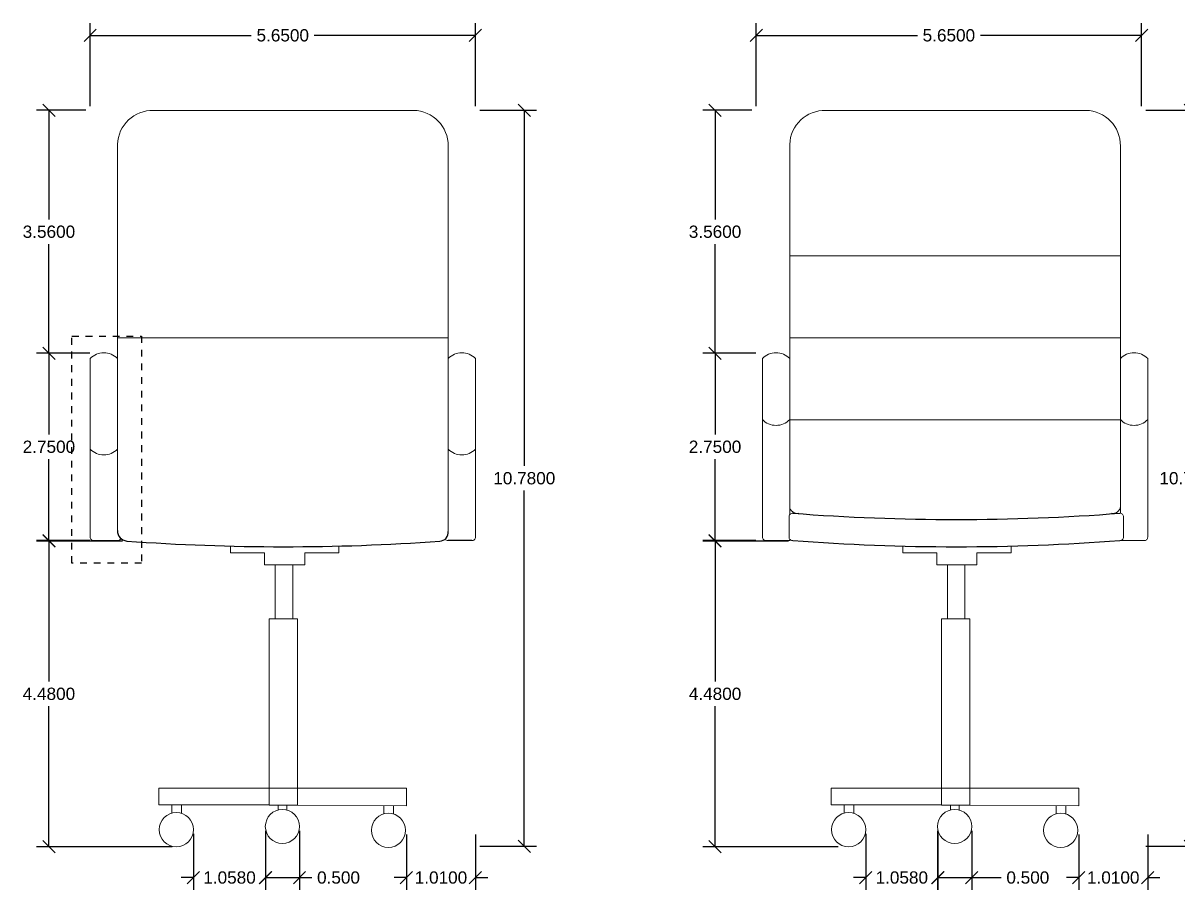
# Model space of a CAD drawing. Header units: centimetres. Extents: x -239 to 1959, y -161 to 626.
# Drawn here: x 429.85 to 446.77, y -123.02 to -110.31 of the extents above; entities that cross this region are included whole.
import ezdxf

# ---------------------------------------------------------------- set-up
doc = ezdxf.new("R2010")
doc.units = ezdxf.units.CM
doc.header["$MEASUREMENT"] = 0
doc.linetypes.add('HIDDEN', pattern=[0.375, 0.25, -0.125])
doc.styles.get("Standard").update_dxf_attribs({"font": 'Arial.ttf'})
doc.dimstyles.get("Standard").update_dxf_attribs({"dimtxt": 0.18, "dimasz": 0.18, "dimexe": 0.18, "dimexo": 0.0625, "dimgap": 0.09, "dimtad": 0, "dimtih": 1, "dimtoh": 1, "dimdec": 4, "dimzin": 0, "dimdsep": 46, "dimtxsty": 'Standard', "dimcen": 0.09, "dimadec": 0, "dimazin": 0, "dimtfac": 1, "dimtdec": 4, "dimtofl": 0, "dimtmove": 0, "dimatfit": 3, "dimfxl": 1, "dimtolj": 1, "dimtzin": 0, "dimarcsym": 0})

# ---------------------------------------------------------------- blocks, each defined once
blk = doc.blocks.new('_Oblique')
at = {"color": 0, "linetype": 'ByBlock', "lineweight": -2}
blk.add_line((-0.5, -0.5), (0.5, 0.5), dxfattribs=at)
blk = doc.blocks.new('*D164')
at = {"color": 0, "lineweight": -2, "transparency": 16777216}
for p, q in [((431.305, -117.903), (430.048, -117.903)), ((430.228, -117.903), (430.228, -119.961)), ((430.228, -122.383), (430.228, -120.324)), ((432.032, -122.383), (430.048, -122.383))]:
    blk.add_line(p, q, dxfattribs=at)
at = {"layer": 'Defpoints', "color": 0, "transparency": 16777216}
for p in [(430.228, -117.903), (431.368, -117.903), (432.095, -122.383)]:
    blk.add_point(p, dxfattribs=at)
at = {"color": 0, "lineweight": -2, "transparency": 16777216, "xscale": 0.18, "yscale": 0.18, "zscale": 0.18}
for p, rotation in [((430.228, -117.903), 90), ((430.228, -122.383), 270)]:
    blk.add_blockref('_Oblique', p, dxfattribs=dict(at, rotation=rotation))
at = {"color": 0, "transparency": 16777216, "insert": (430.228, -120.143), "char_height": 0.18, "attachment_point": 5}
blk.add_mtext('\\A1;4.4800', dxfattribs=at)
blk = doc.blocks.new('*D165')
at = {"color": 0, "lineweight": -2, "transparency": 16777216}
for p, q in [((430.825, -115.151), (430.048, -115.151)), ((430.228, -115.151), (430.228, -116.342)), ((430.228, -117.896), (430.228, -116.705)), ((430.825, -117.896), (430.048, -117.896))]:
    blk.add_line(p, q, dxfattribs=at)
at = {"layer": 'Defpoints', "color": 0, "transparency": 16777216}
for p in [(430.228, -115.151), (430.887, -115.151), (430.887, -117.896)]:
    blk.add_point(p, dxfattribs=at)
at = {"color": 0, "lineweight": -2, "transparency": 16777216, "xscale": 0.18, "yscale": 0.18, "zscale": 0.18}
for p, rotation in [((430.228, -115.151), 90), ((430.228, -117.896), 270)]:
    blk.add_blockref('_Oblique', p, dxfattribs=dict(at, rotation=rotation))
at = {"color": 0, "transparency": 16777216, "insert": (430.228, -116.523), "char_height": 0.18, "attachment_point": 5}
blk.add_mtext('\\A1;2.7500', dxfattribs=at)
blk = doc.blocks.new('*D130')
at = {"color": 0, "lineweight": -2, "transparency": 16777216}
for p, q in [((430.769, -111.592), (430.048, -111.592)), ((430.228, -111.592), (430.228, -113.19)), ((430.228, -115.151), (430.228, -113.553)), ((430.769, -115.151), (430.048, -115.151))]:
    blk.add_line(p, q, dxfattribs=at)
at = {"layer": 'Defpoints', "color": 0, "transparency": 16777216}
for p in [(430.228, -111.592), (430.832, -111.592), (430.832, -115.151)]:
    blk.add_point(p, dxfattribs=at)
at = {"color": 0, "lineweight": -2, "transparency": 16777216, "xscale": 0.18, "yscale": 0.18, "zscale": 0.18}
for p, rotation in [((430.228, -111.592), 90), ((430.228, -115.151), 270)]:
    blk.add_blockref('_Oblique', p, dxfattribs=dict(at, rotation=rotation))
at = {"color": 0, "transparency": 16777216, "insert": (430.228, -113.372), "char_height": 0.18, "attachment_point": 5}
blk.add_mtext('\\A1;3.5600', dxfattribs=at)
blk = doc.blocks.new('*D131')
at = {"color": 0, "lineweight": -2, "transparency": 16777216}
for p, q in [((432.345, -122.195), (432.345, -123.015)), ((433.403, -122.195), (433.403, -123.015)), ((432.345, -122.835), (432.165, -122.835)), ((433.403, -122.835), (433.583, -122.835))]:
    blk.add_line(p, q, dxfattribs=at)
at = {"layer": 'Defpoints', "color": 0, "transparency": 16777216}
for p in [(432.345, -122.133), (433.403, -122.133), (433.403, -122.835)]:
    blk.add_point(p, dxfattribs=at)
at = {"color": 0, "lineweight": -2, "transparency": 16777216, "xscale": 0.18, "yscale": 0.18, "zscale": 0.18}
blk.add_blockref('_Oblique', (432.345, -122.835), dxfattribs=at)
at = {"color": 0, "lineweight": -2, "transparency": 16777216, "xscale": 0.18, "yscale": 0.18, "zscale": 0.18, "rotation": 180}
blk.add_blockref('_Oblique', (433.403, -122.835), dxfattribs=at)
at = {"color": 0, "transparency": 16777216, "insert": (432.874, -122.835), "char_height": 0.18, "attachment_point": 5}
blk.add_mtext('\\A1;1.0580', dxfattribs=at)
blk = doc.blocks.new('*D132')
at = {"color": 0, "lineweight": -2, "transparency": 16777216}
for p, q in [((433.399, -122.148), (433.399, -123.015)), ((433.899, -122.148), (433.899, -123.015)), ((433.399, -122.835), (433.899, -122.835)), ((433.899, -122.835), (434.079, -122.835))]:
    blk.add_line(p, q, dxfattribs=at)
at = {"layer": 'Defpoints', "color": 0, "transparency": 16777216}
for p in [(433.399, -122.086), (433.899, -122.086), (433.899, -122.835)]:
    blk.add_point(p, dxfattribs=at)
at = {"color": 0, "lineweight": -2, "transparency": 16777216, "xscale": 0.18, "yscale": 0.18, "zscale": 0.18, "rotation": 180}
blk.add_blockref('_Oblique', (433.399, -122.835), dxfattribs=at)
at = {"color": 0, "lineweight": -2, "transparency": 16777216, "xscale": 0.18, "yscale": 0.18, "zscale": 0.18}
blk.add_blockref('_Oblique', (433.899, -122.835), dxfattribs=at)
at = {"color": 0, "transparency": 16777216, "insert": (434.471, -122.835), "char_height": 0.18, "attachment_point": 5}
blk.add_mtext('\\A1;0.500', dxfattribs=at)
blk = doc.blocks.new('*D133')
at = {"color": 0, "lineweight": -2, "transparency": 16777216}
for p, q in [((430.832, -111.53), (430.832, -110.314)), ((436.477, -111.53), (436.477, -110.314)), ((430.832, -110.494), (433.192, -110.494)), ((436.477, -110.494), (434.116, -110.494))]:
    blk.add_line(p, q, dxfattribs=at)
at = {"layer": 'Defpoints', "color": 0, "transparency": 16777216}
for p in [(436.477, -110.494), (430.832, -111.592), (436.477, -111.592)]:
    blk.add_point(p, dxfattribs=at)
at = {"color": 0, "lineweight": -2, "transparency": 16777216, "xscale": 0.18, "yscale": 0.18, "zscale": 0.18, "rotation": 180}
blk.add_blockref('_Oblique', (430.832, -110.494), dxfattribs=at)
at = {"color": 0, "lineweight": -2, "transparency": 16777216, "xscale": 0.18, "yscale": 0.18, "zscale": 0.18}
blk.add_blockref('_Oblique', (436.477, -110.494), dxfattribs=at)
at = {"color": 0, "transparency": 16777216, "insert": (433.654, -110.494), "char_height": 0.18, "attachment_point": 5}
blk.add_mtext('\\A1;5.6500', dxfattribs=at)
blk = doc.blocks.new('*D134')
at = {"color": 0, "lineweight": -2, "transparency": 16777216}
for p, q in [((435.466, -122.205), (435.466, -123.015)), ((436.477, -122.205), (436.477, -123.015)), ((435.466, -122.835), (435.286, -122.835)), ((436.477, -122.835), (436.657, -122.835))]:
    blk.add_line(p, q, dxfattribs=at)
at = {"layer": 'Defpoints', "color": 0, "transparency": 16777216}
for p in [(435.466, -122.142), (436.477, -122.142), (436.477, -122.835)]:
    blk.add_point(p, dxfattribs=at)
at = {"color": 0, "lineweight": -2, "transparency": 16777216, "xscale": 0.18, "yscale": 0.18, "zscale": 0.18}
blk.add_blockref('_Oblique', (435.466, -122.835), dxfattribs=at)
at = {"color": 0, "lineweight": -2, "transparency": 16777216, "xscale": 0.18, "yscale": 0.18, "zscale": 0.18, "rotation": 180}
blk.add_blockref('_Oblique', (436.477, -122.835), dxfattribs=at)
at = {"color": 0, "transparency": 16777216, "insert": (435.972, -122.835), "char_height": 0.18, "attachment_point": 5}
blk.add_mtext('\\A1;1.0100', dxfattribs=at)
blk = doc.blocks.new('*D135')
at = {"color": 0, "lineweight": -2, "transparency": 16777216}
for p, q in [((436.54, -111.592), (437.373, -111.592)), ((437.193, -111.592), (437.193, -116.803)), ((437.193, -122.376), (437.193, -117.165)), ((436.54, -122.376), (437.373, -122.376))]:
    blk.add_line(p, q, dxfattribs=at)
at = {"layer": 'Defpoints', "color": 0, "transparency": 16777216}
for p in [(436.477, -111.592), (436.477, -122.376), (437.193, -122.376)]:
    blk.add_point(p, dxfattribs=at)
at = {"color": 0, "lineweight": -2, "transparency": 16777216, "xscale": 0.18, "yscale": 0.18, "zscale": 0.18}
for p, rotation in [((437.193, -111.592), 90), ((437.193, -122.376), 270)]:
    blk.add_blockref('_Oblique', p, dxfattribs=dict(at, rotation=rotation))
at = {"color": 0, "transparency": 16777216, "insert": (437.193, -116.984), "char_height": 0.18, "attachment_point": 5}
blk.add_mtext('\\A1;10.7800', dxfattribs=at)
blk = doc.blocks.new('*D136')
at = {"color": 0, "lineweight": -2, "transparency": 16777216}
for p, q in [((441.065, -117.903), (439.808, -117.903)), ((439.988, -117.903), (439.988, -119.961)), ((439.988, -122.383), (439.988, -120.324)), ((441.792, -122.383), (439.808, -122.383))]:
    blk.add_line(p, q, dxfattribs=at)
at = {"layer": 'Defpoints', "color": 0, "transparency": 16777216}
for p in [(439.988, -117.903), (441.127, -117.903), (441.854, -122.383)]:
    blk.add_point(p, dxfattribs=at)
at = {"color": 0, "lineweight": -2, "transparency": 16777216, "xscale": 0.18, "yscale": 0.18, "zscale": 0.18}
for p, rotation in [((439.988, -117.903), 90), ((439.988, -122.383), 270)]:
    blk.add_blockref('_Oblique', p, dxfattribs=dict(at, rotation=rotation))
at = {"color": 0, "transparency": 16777216, "insert": (439.988, -120.143), "char_height": 0.18, "attachment_point": 5}
blk.add_mtext('\\A1;4.4800', dxfattribs=at)
blk = doc.blocks.new('*D137')
at = {"color": 0, "lineweight": -2, "transparency": 16777216}
for p, q in [((440.584, -115.151), (439.808, -115.151)), ((439.988, -115.151), (439.988, -116.342)), ((439.988, -117.896), (439.988, -116.705)), ((440.584, -117.896), (439.808, -117.896))]:
    blk.add_line(p, q, dxfattribs=at)
at = {"layer": 'Defpoints', "color": 0, "transparency": 16777216}
for p in [(439.988, -115.151), (440.647, -115.151), (440.647, -117.896)]:
    blk.add_point(p, dxfattribs=at)
at = {"color": 0, "lineweight": -2, "transparency": 16777216, "xscale": 0.18, "yscale": 0.18, "zscale": 0.18}
for p, rotation in [((439.988, -115.151), 90), ((439.988, -117.896), 270)]:
    blk.add_blockref('_Oblique', p, dxfattribs=dict(at, rotation=rotation))
at = {"color": 0, "transparency": 16777216, "insert": (439.988, -116.523), "char_height": 0.18, "attachment_point": 5}
blk.add_mtext('\\A1;2.7500', dxfattribs=at)
blk = doc.blocks.new('*D138')
at = {"color": 0, "lineweight": -2, "transparency": 16777216}
for p, q in [((440.529, -111.592), (439.808, -111.592)), ((439.988, -111.592), (439.988, -113.19)), ((439.988, -115.151), (439.988, -113.553)), ((440.529, -115.151), (439.808, -115.151))]:
    blk.add_line(p, q, dxfattribs=at)
at = {"layer": 'Defpoints', "color": 0, "transparency": 16777216}
for p in [(439.988, -111.592), (440.591, -111.592), (440.591, -115.151)]:
    blk.add_point(p, dxfattribs=at)
at = {"color": 0, "lineweight": -2, "transparency": 16777216, "xscale": 0.18, "yscale": 0.18, "zscale": 0.18}
for p, rotation in [((439.988, -111.592), 90), ((439.988, -115.151), 270)]:
    blk.add_blockref('_Oblique', p, dxfattribs=dict(at, rotation=rotation))
at = {"color": 0, "transparency": 16777216, "insert": (439.988, -113.372), "char_height": 0.18, "attachment_point": 5}
blk.add_mtext('\\A1;3.5600', dxfattribs=at)
blk = doc.blocks.new('*D139')
at = {"color": 0, "lineweight": -2, "transparency": 16777216}
for p, q in [((442.195, -122.195), (442.195, -123.015)), ((443.253, -122.195), (443.253, -123.015)), ((442.195, -122.835), (442.015, -122.835)), ((443.253, -122.835), (443.433, -122.835))]:
    blk.add_line(p, q, dxfattribs=at)
at = {"layer": 'Defpoints', "color": 0, "transparency": 16777216}
for p in [(442.195, -122.133), (443.253, -122.133), (443.253, -122.835)]:
    blk.add_point(p, dxfattribs=at)
at = {"color": 0, "lineweight": -2, "transparency": 16777216, "xscale": 0.18, "yscale": 0.18, "zscale": 0.18}
blk.add_blockref('_Oblique', (442.195, -122.835), dxfattribs=at)
at = {"color": 0, "lineweight": -2, "transparency": 16777216, "xscale": 0.18, "yscale": 0.18, "zscale": 0.18, "rotation": 180}
blk.add_blockref('_Oblique', (443.253, -122.835), dxfattribs=at)
at = {"color": 0, "transparency": 16777216, "insert": (442.724, -122.835), "char_height": 0.18, "attachment_point": 5}
blk.add_mtext('\\A1;1.0580', dxfattribs=at)
blk = doc.blocks.new('*D140')
at = {"color": 0, "lineweight": -2, "transparency": 16777216}
for p, q in [((443.249, -122.148), (443.249, -123.015)), ((443.749, -122.148), (443.749, -123.015)), ((443.249, -122.835), (443.749, -122.835)), ((443.749, -122.835), (444.179, -122.835))]:
    blk.add_line(p, q, dxfattribs=at)
at = {"layer": 'Defpoints', "color": 0, "transparency": 16777216}
for p in [(443.249, -122.086), (443.749, -122.086), (443.749, -122.835)]:
    blk.add_point(p, dxfattribs=at)
at = {"color": 0, "lineweight": -2, "transparency": 16777216, "xscale": 0.18, "yscale": 0.18, "zscale": 0.18, "rotation": 180}
blk.add_blockref('_Oblique', (443.249, -122.835), dxfattribs=at)
at = {"color": 0, "lineweight": -2, "transparency": 16777216, "xscale": 0.18, "yscale": 0.18, "zscale": 0.18}
blk.add_blockref('_Oblique', (443.749, -122.835), dxfattribs=at)
at = {"color": 0, "transparency": 16777216, "insert": (444.571, -122.835), "char_height": 0.18, "attachment_point": 5}
blk.add_mtext('\\A1;0.500', dxfattribs=at)
blk = doc.blocks.new('*D141')
at = {"color": 0, "lineweight": -2, "transparency": 16777216}
for p, q in [((440.591, -111.53), (440.591, -110.314)), ((446.237, -111.53), (446.237, -110.314)), ((440.591, -110.494), (442.952, -110.494)), ((446.237, -110.494), (443.876, -110.494))]:
    blk.add_line(p, q, dxfattribs=at)
at = {"layer": 'Defpoints', "color": 0, "transparency": 16777216}
for p in [(446.237, -110.494), (440.591, -111.592), (446.237, -111.592)]:
    blk.add_point(p, dxfattribs=at)
at = {"color": 0, "lineweight": -2, "transparency": 16777216, "xscale": 0.18, "yscale": 0.18, "zscale": 0.18, "rotation": 180}
blk.add_blockref('_Oblique', (440.591, -110.494), dxfattribs=at)
at = {"color": 0, "lineweight": -2, "transparency": 16777216, "xscale": 0.18, "yscale": 0.18, "zscale": 0.18}
blk.add_blockref('_Oblique', (446.237, -110.494), dxfattribs=at)
at = {"color": 0, "transparency": 16777216, "insert": (443.414, -110.494), "char_height": 0.18, "attachment_point": 5}
blk.add_mtext('\\A1;5.6500', dxfattribs=at)
blk = doc.blocks.new('*D142')
at = {"color": 0, "lineweight": -2, "transparency": 16777216}
for p, q in [((445.317, -122.205), (445.317, -123.015)), ((446.327, -122.205), (446.327, -123.015)), ((445.317, -122.835), (445.137, -122.835)), ((446.327, -122.835), (446.507, -122.835))]:
    blk.add_line(p, q, dxfattribs=at)
at = {"layer": 'Defpoints', "color": 0, "transparency": 16777216}
for p in [(445.317, -122.142), (446.327, -122.142), (446.327, -122.835)]:
    blk.add_point(p, dxfattribs=at)
at = {"color": 0, "lineweight": -2, "transparency": 16777216, "xscale": 0.18, "yscale": 0.18, "zscale": 0.18}
blk.add_blockref('_Oblique', (445.317, -122.835), dxfattribs=at)
at = {"color": 0, "lineweight": -2, "transparency": 16777216, "xscale": 0.18, "yscale": 0.18, "zscale": 0.18, "rotation": 180}
blk.add_blockref('_Oblique', (446.327, -122.835), dxfattribs=at)
at = {"color": 0, "transparency": 16777216, "insert": (445.822, -122.835), "char_height": 0.18, "attachment_point": 5}
blk.add_mtext('\\A1;1.0100', dxfattribs=at)
blk = doc.blocks.new('*D143')
at = {"color": 0, "lineweight": -2, "transparency": 16777216}
for p, q in [((446.299, -111.592), (447.133, -111.592)), ((446.953, -111.592), (446.953, -116.803)), ((446.953, -122.376), (446.953, -117.165)), ((446.299, -122.376), (447.133, -122.376))]:
    blk.add_line(p, q, dxfattribs=at)
at = {"layer": 'Defpoints', "color": 0, "transparency": 16777216}
for p in [(446.237, -111.592), (446.237, -122.376), (446.953, -122.376)]:
    blk.add_point(p, dxfattribs=at)
at = {"color": 0, "lineweight": -2, "transparency": 16777216, "xscale": 0.18, "yscale": 0.18, "zscale": 0.18}
for p, rotation in [((446.953, -111.592), 90), ((446.953, -122.376), 270)]:
    blk.add_blockref('_Oblique', p, dxfattribs=dict(at, rotation=rotation))
at = {"color": 0, "transparency": 16777216, "insert": (446.953, -116.984), "char_height": 0.18, "attachment_point": 5}
blk.add_mtext('\\A1;10.7800', dxfattribs=at)

msp = doc.modelspace()

# ---------------------------------------------------------------- linework, layer by layer
at = {"lineweight": 5}
for p, q in [((441.08191, -113.72614), (445.92734, -113.72614)), ((431.23172, -114.92614), (436.07715, -114.92614)), ((441.08191, -114.92614), (445.92734, -114.92614)), ((441.08191, -116.12614), (445.92734, -116.12614)), ((441.07191, -117.54775), (441.07191, -117.8444)), ((433.54335, -119.04239), (433.79944, -119.04239)), ((443.39355, -119.04239), (443.64964, -119.04239)), ((433.45347, -121.52219), (431.84051, -121.52219)), ((431.84051, -121.52219), (431.84051, -121.77119)), ((433.45347, -121.77119), (433.45347, -121.52219)), ((433.45347, -121.52219), (433.45347, -121.77353)), ((433.85347, -121.52219), (435.46643, -121.52219)), ((433.86979, -121.77353), (433.86979, -121.52219)), ((435.46643, -121.52219), (435.46643, -121.78159)), ((443.30367, -121.52219), (441.6907, -121.52219)), ((441.6907, -121.52219), (441.6907, -121.77119)), ((443.30367, -121.77119), (443.30367, -121.52219)), ((443.30367, -121.52219), (443.30367, -121.77353)), ((443.70367, -121.52219), (445.31663, -121.52219)), ((443.71998, -121.77353), (443.71998, -121.52219)), ((445.31663, -121.52219), (445.31663, -121.78159)), ((431.84051, -121.77119), (433.45347, -121.77119)), ((432.02762, -121.77119), (432.02762, -121.89175)), ((432.17104, -121.77119), (432.17104, -121.89445)), ((433.45347, -121.77353), (433.86979, -121.77353)), ((433.58767, -121.77353), (433.58767, -121.84325)), ((433.71539, -121.77353), (433.71539, -121.84637)), ((435.46643, -121.78159), (433.86979, -121.77353)), ((435.13507, -121.77992), (435.13507, -121.90132)), ((435.27849, -121.78064), (435.27849, -121.90402)), ((441.6907, -121.77119), (443.30367, -121.77119)), ((441.87781, -121.77119), (441.87781, -121.89175)), ((442.02123, -121.77119), (442.02123, -121.89445)), ((443.30367, -121.77353), (443.71998, -121.77353)), ((443.43786, -121.77353), (443.43786, -121.84325)), ((443.56558, -121.77353), (443.56558, -121.84637)), ((445.31663, -121.78159), (443.71998, -121.77353)), ((444.98527, -121.77992), (444.98527, -121.90132)), ((445.12869, -121.78064), (445.12869, -121.90402))]:
    msp.add_line(p, q, dxfattribs=at)
for p, q in [((430.88706, -117.89601), (431.23172, -117.89601)), ((436.42193, -117.89621), (436.07725, -117.89621))]:
    msp.add_line(p, q)
for points in [[(431.73742, -111.5924), (435.57118, -111.5924)], [(441.58762, -111.5924), (445.42137, -111.5924)], [(431.23172, -117.39614), (431.23172, -112.0924)], [(436.07715, -117.39614), (436.07715, -112.10414)], [(441.08191, -117.39614), (441.08191, -112.0924)], [(445.92734, -117.39614), (445.92734, -112.10414)], [(430.83184, -117.84705), (430.83172, -115.22875)], [(431.23172, -115.22875), (431.23172, -117.75092)], [(436.07725, -117.76256), (436.07715, -115.22875)], [(436.47715, -115.22875), (436.47715, -117.84725)], [(440.68203, -117.84705), (440.68191, -115.22875)], [(441.08191, -115.22875), (441.08191, -117.51624)], [(445.92745, -117.49621), (445.92734, -115.22875)], [(446.32734, -115.22875), (446.32734, -117.84725)], [(441.07191, -117.54775), (441.07191, -117.5451)], [(445.97191, -117.53825), (445.97191, -117.8541)], [(441.08191, -117.87592), (441.08191, -117.89614), (440.72951, -117.89614)], [(441.07191, -117.84705), (441.07191, -117.8444)], [(446.28225, -117.89614), (445.92747, -117.89614)], [(432.88877, -117.97728), (432.88877, -118.07506), (433.38877, -118.07506), (433.38877, -118.25441), (433.97537, -118.25441), (433.97537, -118.07506), (434.47537, -118.07506), (434.47537, -117.97677)], [(442.73896, -117.97728), (442.73896, -118.07506), (443.23896, -118.07506), (443.23896, -118.25441), (443.82556, -118.25441), (443.82556, -118.07506), (444.32556, -118.07506), (444.32556, -117.97677)], [(433.54335, -118.25441), (433.54335, -119.04239)], [(433.79944, -119.04239), (433.79944, -118.25441)], [(443.39355, -118.25441), (443.39355, -119.04239)], [(443.64964, -119.04239), (443.64964, -118.25441)], [(433.45347, -121.52219), (433.45347, -119.04239), (433.54335, -119.04239)], [(433.45347, -121.52219), (433.86979, -121.52219), (433.86979, -119.04239), (433.79944, -119.04239)], [(443.30367, -121.52219), (443.30367, -119.04239), (443.39355, -119.04239)], [(443.30367, -121.52219), (443.71998, -121.52219), (443.71998, -119.04239), (443.64964, -119.04239)]]:
    msp.add_lwpolyline(points, dxfattribs=at)
at = {"linetype": 'HIDDEN', "ltscale": 0.1}
msp.add_lwpolyline([(430.5638, -114.90071), (431.58441, -114.90071), (431.58441, -118.22741), (430.5638, -118.22741), (430.5638, -114.90071)], dxfattribs=at)
at = {"lineweight": 5}
for centre in [(432.09482, -122.13255), (433.64855, -122.08572), (435.20227, -122.14212), (441.94501, -122.13255), (443.49874, -122.08572), (445.05247, -122.14212)]:
    msp.add_circle(centre, 0.25, dxfattribs=at)
for centre, radius, start, end in [((431.74899, -112.10984), 0.51757, 88.719411, 178.069031), ((435.55961, -112.10984), 0.51757, 359.36979, 88.719411), ((441.59919, -112.10984), 0.51757, 88.719411, 178.069031), ((445.40981, -112.10984), 0.51757, 359.36979, 88.719411), ((431.03172, -115.42092), 0.27736, 43.856227, 136.143773), ((436.27715, -115.42092), 0.27736, 43.856227, 136.143773), ((440.88191, -115.42092), 0.27736, 43.856227, 136.143773), ((446.12734, -115.42092), 0.27736, 43.856227, 136.143773), ((440.88191, -115.93174), 0.27736, 223.856227, 316.143773), ((446.1273, -115.93174), 0.27736, 223.856227, 316.143773), ((431.03172, -116.36494), 0.27736, 223.856227, 316.143773), ((436.27711, -116.36494), 0.27736, 223.856227, 316.143773), ((441.19147, -117.38872), 0.10981, 183.876212, 281.961727), ((445.81779, -117.38872), 0.10981, 258.038273, 356.123788), ((441.1224, -117.54643), 0.05051, 84.627008, 181.504876), ((445.92207, -117.54643), 0.05051, 358.495124, 95.372992), ((430.88233, -117.84573), 0.05051, 178.495124, 275.372992), ((431.23645, -117.84573), 0.05051, 264.627008, 335.022734), ((436.07253, -117.84593), 0.05051, 216.079528, 275.372992), ((436.42666, -117.84593), 0.05051, 264.627008, 1.504876), ((440.73252, -117.84573), 0.05051, 178.495124, 275.372992), ((441.1224, -117.84573), 0.05051, 178.495124, 275.372992), ((445.92207, -117.84593), 0.05051, 264.627008, 1.504876), ((446.27685, -117.84593), 0.05051, 264.627008, 1.504876)]:
    msp.add_arc(centre, radius, start, end, dxfattribs=at)
for centre, radius, start, end in [((443.52224, -85.96501), 31.62197, 265.65615, 274.347132), ((431.37913, -117.75586), 0.14749, 178.080055, 265.533406), ((435.95109, -117.77748), 0.12704, 271.751687, 6.74754), ((433.67204, -86.36501), 31.62197, 265.820955, 274.140051), ((443.52224, -86.36501), 31.62197, 265.65615, 274.347132)]:
    msp.add_arc(centre, radius, start, end)

# ---------------------------------------------------------------- dimensions: what is measured, and where the dimension line sits
for base, p1, p2, picture, middle in [((436.47715, -110.49402), (430.83152, -111.5924), (436.47715, -111.5924), '*D133', (433.65433, -110.49402)), ((446.23664, -110.49402), (440.59101, -111.5924), (446.23664, -111.5924), '*D141', (443.41382, -110.49402))]:
    dim = msp.add_linear_dim(base=base, p1=p1, p2=p2, text='5.6500', dimstyle='Standard', override={"dimdec": 3, "dimblk1": 'Oblique', "dimblk2": 'Oblique', "dimsah": 1})
    dim.commit()
    dim.dimension.update_dxf_attribs({"geometry": picture, "text_midpoint": middle, "dimtype": 160})
for base, p1, p2, text, picture, middle in [((430.22806, -111.5924), (430.83171, -115.15062), (430.83171, -111.5924), '3.5600', '*D130', (430.22806, -113.37151)), ((437.19328, -122.3757), (436.47715, -111.5924), (436.47715, -122.3757), '10.7800', '*D135', (437.19328, -116.98405)), ((439.98755, -111.5924), (440.5912, -115.15062), (440.5912, -111.5924), '3.5600', '*D138', (439.98755, -113.37151)), ((446.95277, -122.3757), (446.23664, -111.5924), (446.23664, -122.3757), '10.7800', '*D143', (446.95277, -116.98405)), ((430.22806, -115.15062), (430.88706, -117.89601), (430.88706, -115.15062), '2.7500', '*D165', (430.22806, -116.52332)), ((439.98755, -115.15062), (440.64655, -117.89601), (440.64655, -115.15062), '2.7500', '*D137', (439.98755, -116.52332)), ((430.22806, -117.9029), (432.09482, -122.38255), (431.36764, -117.9029), '4.4800', '*D164', (430.22806, -120.14273)), ((439.98755, -117.9029), (441.85431, -122.38255), (441.12713, -117.9029), '4.4800', '*D136', (439.98755, -120.14273))]:
    dim = msp.add_linear_dim(base=base, p1=p1, p2=p2, angle=90, text=text, dimstyle='Standard', override={"dimdec": 3, "dimblk1": 'Oblique', "dimblk2": 'Oblique', "dimsah": 1})
    dim.commit()
    dim.dimension.update_dxf_attribs({"geometry": picture, "text_midpoint": middle})
for base, p1, p2, text, picture, middle in [((433.40297, -122.8353), (432.34482, -122.13255), (433.40297, -122.13255), '1.0580', '*D131', (432.87389, -122.8353)), ((436.47715, -122.8353), (435.46643, -122.14212), (436.47715, -122.14212), '1.0100', '*D134', (435.97179, -122.8353)), ((443.25316, -122.8353), (442.19501, -122.13255), (443.25316, -122.13255), '1.0580', '*D139', (442.72409, -122.8353)), ((446.32734, -122.8353), (445.31663, -122.14212), (446.32734, -122.14212), '1.0100', '*D142', (445.82199, -122.8353))]:
    dim = msp.add_linear_dim(base=base, p1=p1, p2=p2, text=text, dimstyle='Standard', override={"dimdec": 3, "dimblk1": 'Oblique', "dimblk2": 'Oblique', "dimsah": 1})
    dim.commit()
    dim.dimension.update_dxf_attribs({"geometry": picture, "text_midpoint": middle})
dim = msp.add_linear_dim(base=(433.89855, -122.8353), p1=(433.39855, -122.08572), p2=(433.89855, -122.08572), dimstyle='Standard', override={"dimdec": 3, "dimblk1": 'Oblique', "dimblk2": 'Oblique', "dimsah": 1})
dim.commit()
dim.dimension.update_dxf_attribs({"geometry": '*D132', "text_midpoint": (434.47059, -122.8353)})
dim = msp.add_linear_dim(base=(443.74874, -122.8353), p1=(443.24874, -122.08572), p2=(443.74874, -122.08572), dimstyle='Standard', override={"dimdec": 3, "dimblk1": 'Oblique', "dimblk2": 'Oblique', "dimsah": 1})
dim.commit()
dim.dimension.update_dxf_attribs({"geometry": '*D140', "text_midpoint": (444.57077, -122.8353), "dimtype": 160})

doc.saveas('drawing.dxf')
